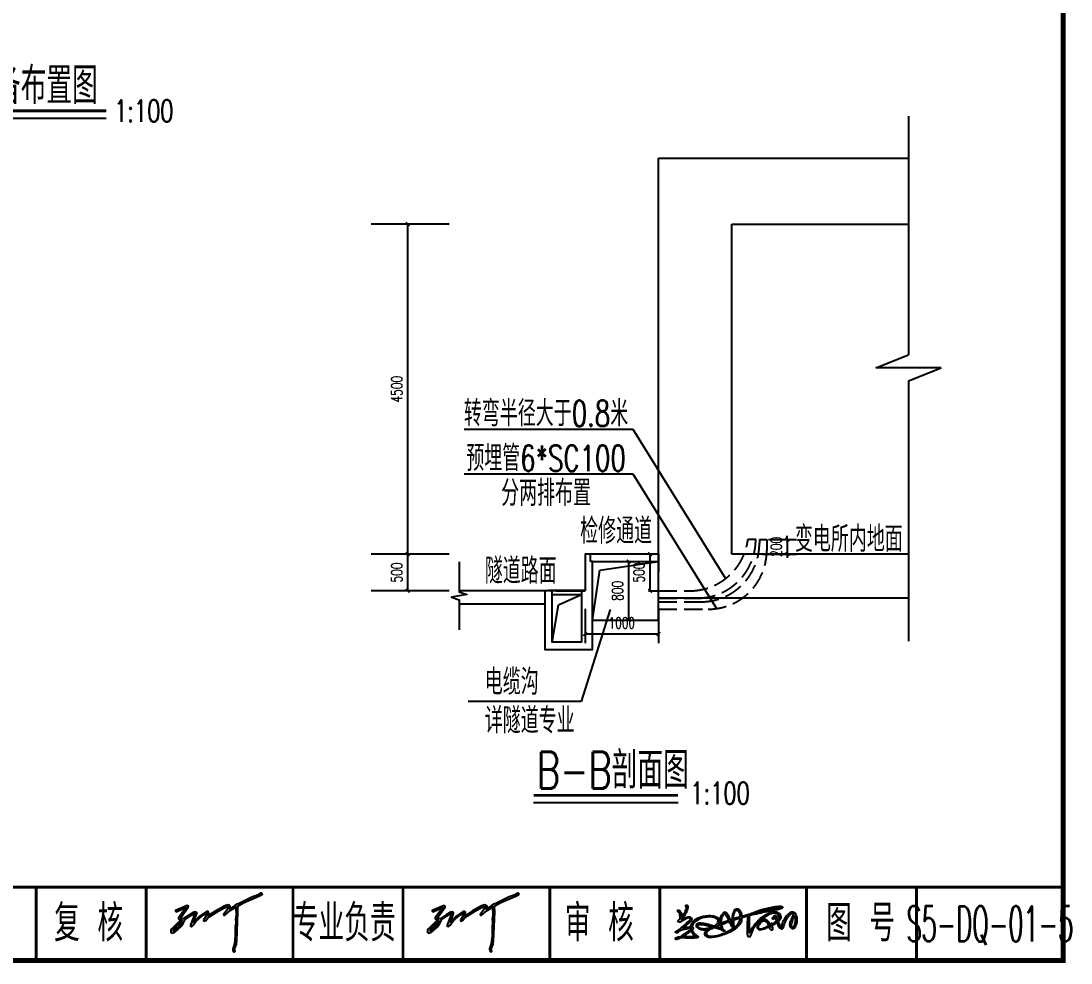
# Model space of a CAD drawing. Header units: millimetres. Extents: x 210068 to 672068, y -299976 to -107099.
# Drawn here: x 362861 to 377174, y -263527 to -250684 of the extents above; entities that cross this region are included whole.
import ezdxf
from ezdxf.enums import TextEntityAlignment as Align

# ---------------------------------------------------------------- set-up
doc = ezdxf.new("R2010")
doc.units = ezdxf.units.MM
doc.header["$LTSCALE"] = 1000
doc.header["$MEASUREMENT"] = 0
doc.linetypes.add('DASH', pattern=[0.35, 0.25, -0.1])
for name, color, linetype in [('1', 1, 'Continuous'), ('AXIS', 6, 'Continuous'), ('DIM_ELEV', 3, 'Continuous'), ('DIM_SYMB', 3, 'Continuous'), ('E-SYST', 7, 'Continuous'), ('E-SYST-DIM', 3, 'Continuous'), ('PUB_DIM', 3, 'Continuous'), ('WALL', 9, 'Continuous'), ('图框', 7, 'Continuous'), ('文字', 7, 'Continuous')]:
    doc.layers.add(name, color=color, linetype=linetype)
doc.styles.add('DIM_FONT', font='SIMPLEX', dxfattribs={"width": 0.7, "bigfont": 'GBCBIG'})
doc.styles.add('IDQSTYLE', font='simplex1.shx', dxfattribs={"width": 0.7, "bigfont": 'hztxt.shx'})
doc.styles.get("Standard").update_dxf_attribs({"font": 'simplex1.shx', "width": 0.7, "bigfont": 'HZTXT.shx'})
doc.styles.add('四航院', font='simplex1.shx', dxfattribs={"width": 0.7, "height": 3.5, "bigfont": 'HZTXT.shx'})
doc.dimstyles.new('DIMN50', dxfattribs={"dimscale": 0.5, "dimtxt": 300, "dimasz": 100, "dimexe": 250, "dimexo": 300, "dimgap": 150, "dimtad": 1, "dimdec": 0, "dimzin": 0, "dimdsep": 46, "dimtxsty": 'DIM_FONT', "dimblk": 'ARCHTICK', "dimcen": 0.09, "dimclrt": 7, "dimazin": 2, "dimtfac": 1, "dimtdec": 0, "dimtix": 1, "dimtmove": 2, "dimatfit": 3, "dimldrblk": 'ARCHTICK', "dimfxl": 0, "dimtolj": 1, "dimtzin": 0, "dimarcsym": 0})

# ---------------------------------------------------------------- blocks, each defined once
blk = doc.blocks.new('series')
at = {"width": 0.75}
for tag, height, p in [('页码', 4, (-35, -19)), ('图名', 5, (-220, -282)), ('图号', 5, (-20, -282))]:
    blk.add_attdef(tag, text='', height=height, dxfattribs=at).set_placement(p, align=Align.MIDDLE_CENTER)
blk = doc.blocks.new('_ArchTick')
at = {"color": 0, "linetype": 'ByBlock', "const_width": 0.4}
blk.add_lwpolyline([(-0.5, -0.5), (0.5, 0.5)], dxfattribs=at)
blk = doc.blocks.new('*D62')
at = {"layer": 'AXIS', "color": 0, "lineweight": -2}
for p, q in [((370550, -258699), (370550, -259166)), ((371550, -258699), (371550, -259166)), ((370550, -259041), (371550, -259041))]:
    blk.add_line(p, q, dxfattribs=at)
at = {"layer": 'Defpoints', "color": 0}
for p in [(370550, -258549), (371550, -258549), (371550, -259041)]:
    blk.add_point(p, dxfattribs=at)
at = {"layer": 'AXIS', "color": 0, "lineweight": -2, "xscale": 50, "yscale": 50, "zscale": 50, "rotation": 180}
blk.add_blockref('_ArchTick', (370550, -259041), dxfattribs=at)
at = {"layer": 'AXIS', "color": 0, "lineweight": -2, "xscale": 50, "yscale": 50, "zscale": 50}
blk.add_blockref('_ArchTick', (371550, -259041), dxfattribs=at)
at = {"layer": 'AXIS', "color": 7, "insert": (371050, -258891), "char_height": 150, "attachment_point": 5, "style": 'DIM_FONT'}
blk.add_mtext('\\A1;1000', dxfattribs=at)
blk = doc.blocks.new('*D63')
at = {"layer": 'Defpoints', "color": 0}
for p in [(368133, -253453), (368847, -253453), (368847, -257953)]:
    blk.add_point(p, dxfattribs=at)
at = {"layer": 'PUB_DIM', "color": 0, "lineweight": -2}
for p, q in [((368697, -253453), (368008, -253453)), ((368133, -257953), (368133, -253453)), ((368697, -257953), (368008, -257953))]:
    blk.add_line(p, q, dxfattribs=at)
at = {"layer": 'PUB_DIM', "color": 0, "lineweight": -2, "xscale": 50, "yscale": 50, "zscale": 50}
for p, rotation in [((368133, -253453), 90), ((368133, -257953), 270)]:
    blk.add_blockref('_ArchTick', p, dxfattribs=dict(at, rotation=rotation))
at = {"layer": 'PUB_DIM', "color": 7, "insert": (367983, -255703), "char_height": 150, "attachment_point": 5, "rotation": 90, "style": 'DIM_FONT'}
blk.add_mtext('\\A1;4500', dxfattribs=at)
blk = doc.blocks.new('*D64')
at = {"layer": 'Defpoints', "color": 0}
for p in [(368133, -257953), (368847, -257953), (368847, -258453)]:
    blk.add_point(p, dxfattribs=at)
at = {"layer": 'PUB_DIM', "color": 0, "lineweight": -2}
for p, q in [((368697, -257953), (368008, -257953)), ((368133, -258453), (368133, -257953)), ((368697, -258453), (368008, -258453))]:
    blk.add_line(p, q, dxfattribs=at)
at = {"layer": 'PUB_DIM', "color": 0, "lineweight": -2, "xscale": 50, "yscale": 50, "zscale": 50}
for p, rotation in [((368133, -257953), 90), ((368133, -258453), 270)]:
    blk.add_blockref('_ArchTick', p, dxfattribs=dict(at, rotation=rotation))
at = {"layer": 'PUB_DIM', "color": 7, "insert": (367983, -258203), "char_height": 150, "attachment_point": 5, "rotation": 90, "style": 'DIM_FONT'}
blk.add_mtext('\\A1;500', dxfattribs=at)
blk = doc.blocks.new('*D173')
at = {"layer": 'AXIS', "color": 0, "lineweight": -2}
for p, q in [((371143, -258053), (371143, -258853)), ((371250, -258053), (371268, -258053)), ((371250, -258853), (371268, -258853))]:
    blk.add_line(p, q, dxfattribs=at)
at = {"layer": 'Defpoints', "color": 0}
for p in [(371100, -258053), (371100, -258853), (371143, -258853)]:
    blk.add_point(p, dxfattribs=at)
at = {"layer": 'AXIS', "color": 0, "lineweight": -2, "xscale": 50, "yscale": 50, "zscale": 50}
for p, rotation in [((371143, -258053), 90), ((371143, -258853), 270)]:
    blk.add_blockref('_ArchTick', p, dxfattribs=dict(at, rotation=rotation))
at = {"layer": 'AXIS', "color": 7, "insert": (370993, -258453), "char_height": 150, "attachment_point": 5, "rotation": 90, "style": 'DIM_FONT'}
blk.add_mtext('\\A1;800', dxfattribs=at)
blk = doc.blocks.new('*D65')
at = {"layer": 'AXIS', "color": 0, "lineweight": -2}
for p, q in [((371435, -257953), (371435, -258453)), ((371542, -257953), (371560, -257953)), ((371413, -258453), (371560, -258453))]:
    blk.add_line(p, q, dxfattribs=at)
at = {"layer": 'Defpoints', "color": 0}
for p in [(371392, -257953), (371263, -258453), (371435, -258453)]:
    blk.add_point(p, dxfattribs=at)
at = {"layer": 'AXIS', "color": 0, "lineweight": -2, "xscale": 50, "yscale": 50, "zscale": 50}
for p, rotation in [((371435, -257953), 90), ((371435, -258453), 270)]:
    blk.add_blockref('_ArchTick', p, dxfattribs=dict(at, rotation=rotation))
at = {"layer": 'AXIS', "color": 7, "insert": (371285, -258203), "char_height": 150, "attachment_point": 5, "rotation": 90, "style": 'DIM_FONT'}
blk.add_mtext('\\A1;500', dxfattribs=at)
blk = doc.blocks.new('*D61')
at = {"layer": 'AXIS', "color": 0, "lineweight": -2}
for p, q in [((373049, -257753), (373432, -257753)), ((373307, -257753), (373307, -257703)), ((373307, -257753), (373307, -257953)), ((372968, -257953), (373432, -257953)), ((373307, -257953), (373307, -258003))]:
    blk.add_line(p, q, dxfattribs=at)
at = {"layer": 'Defpoints', "color": 0}
for p in [(372899, -257753), (372818, -257953), (373307, -257953)]:
    blk.add_point(p, dxfattribs=at)
at = {"layer": 'AXIS', "color": 0, "lineweight": -2, "xscale": 50, "yscale": 50, "zscale": 50}
for p, rotation in [((373307, -257753), 270), ((373307, -257953), 90)]:
    blk.add_blockref('_ArchTick', p, dxfattribs=dict(at, rotation=rotation))
at = {"layer": 'AXIS', "color": 7, "insert": (373157, -257853), "char_height": 150, "attachment_point": 5, "rotation": 90, "style": 'DIM_FONT'}
blk.add_mtext('\\A1;200', dxfattribs=at)

msp = doc.modelspace()

# ---------------------------------------------------------------- hatches: boundary and pattern name
at = {"linetype": 'Continuous'}
h = msp.add_hatch(color=256, dxfattribs=at)
h.paths.add_polyline_path([(365055, -262958.5), (365062.2, -262954.9), (365055, -262976.5), (365015.4, -263026.9), (364972.2, -263066.5), (364936.2, -263088.1), (364957.8, -263048.5)], flags=17)
h.paths.add_polyline_path([(366145.8, -262580.5), (366142.2, -262576.9), (366131.4, -262576.9), (366091.8, -262598.5), (366005.4, -262630.9), (365832.6, -262717.3), (365796.6, -262724.5), (365785.8, -262735.3), (365785.8, -262742.5), (365706.6, -262792.9), (365713.8, -262753.3), (365699.4, -262738.9), (365685, -262735.3), (365638.2, -262749.7), (365515.8, -262814.5), (365418.6, -262879.3), (365411.4, -262879.3), (365422.2, -262850.5), (365418.6, -262832.5), (365411.4, -262825.3), (365389.8, -262825.3), (365289, -262893.7), (365213.4, -262969.3), (365256.6, -262850.5), (365256.6, -262839.7), (365245.8, -262828.9), (365217, -262836.1), (365155.8, -262868.5), (365073, -262922.5), (365033.4, -262915.3), (365141.4, -262767.7), (365145, -262753.3), (365127, -262742.5), (364965, -262810.9), (364965, -262821.7), (364975.8, -262828.9), (365112.6, -262771.3), (365008.2, -262911.7), (365008.2, -262926.1), (365015.4, -262933.3), (365047.8, -262940.5), (365001, -262976.5), (364911, -263066.5), (364903.8, -263080.9), (364903.8, -263109.7), (364914.6, -263120.5), (364947, -263109.7), (364983, -263084.5), (365037, -263034.1), (365065.8, -262998.1), (365101.8, -262926.1), (365188.2, -262872.1), (365231.4, -262854.1), (365170.2, -263008.9), (365170.2, -263023.3), (365184.6, -263034.1), (365209.8, -263012.5), (365245.8, -262962.1), (365289, -262918.9), (365350.2, -262872.1), (365397, -262846.9), (365386.2, -262882.9), (365350.2, -262944.1), (365357.4, -262958.5), (365379, -262947.7), (365411.4, -262908.1), (365555.4, -262814.5), (365634.6, -262774.9), (365670.6, -262760.5), (365688.6, -262760.5), (365688.6, -262774.9), (365620.2, -262864.9), (365623.8, -262875.7), (365638.2, -262875.7), (365713.8, -262810.9), (365789.4, -262767.7), (365793, -262875.7), (365785.8, -262929.7), (365789.4, -262972.9), (365782.2, -263034.1), (365782.2, -263156.5), (365771.4, -263260.9), (365746.2, -263332.9), (365749.8, -263358.1), (365764.2, -263376.1), (365771.4, -263376.1), (365778.6, -263365.3), (365771.4, -263336.5), (365796.6, -263271.7), (365803.8, -263224.9), (365818.2, -262836.1), (365814.6, -262753.3), (365893.8, -262706.5), (366113.4, -262612.9), (366153, -262587.7)])
h = msp.add_hatch(color=256, dxfattribs=at)
h.paths.add_polyline_path([(368555, -262958.5), (368562.2, -262954.9), (368555, -262976.5), (368515.4, -263026.9), (368472.2, -263066.5), (368436.2, -263088.1), (368457.8, -263048.5)], flags=17)
h.paths.add_polyline_path([(369645.8, -262580.5), (369642.2, -262576.9), (369631.4, -262576.9), (369591.8, -262598.5), (369505.4, -262630.9), (369332.6, -262717.3), (369296.6, -262724.5), (369285.8, -262735.3), (369285.8, -262742.5), (369206.6, -262792.9), (369213.8, -262753.3), (369199.4, -262738.9), (369185, -262735.3), (369138.2, -262749.7), (369015.8, -262814.5), (368918.6, -262879.3), (368911.4, -262879.3), (368922.2, -262850.5), (368918.6, -262832.5), (368911.4, -262825.3), (368889.8, -262825.3), (368789, -262893.7), (368713.4, -262969.3), (368756.6, -262850.5), (368756.6, -262839.7), (368745.8, -262828.9), (368717, -262836.1), (368655.8, -262868.5), (368573, -262922.5), (368533.4, -262915.3), (368641.4, -262767.7), (368645, -262753.3), (368627, -262742.5), (368465, -262810.9), (368465, -262821.7), (368475.8, -262828.9), (368612.6, -262771.3), (368508.2, -262911.7), (368508.2, -262926.1), (368515.4, -262933.3), (368547.8, -262940.5), (368501, -262976.5), (368411, -263066.5), (368403.8, -263080.9), (368403.8, -263109.7), (368414.6, -263120.5), (368447, -263109.7), (368483, -263084.5), (368537, -263034.1), (368565.8, -262998.1), (368601.8, -262926.1), (368688.2, -262872.1), (368731.4, -262854.1), (368670.2, -263008.9), (368670.2, -263023.3), (368684.6, -263034.1), (368709.8, -263012.5), (368745.8, -262962.1), (368789, -262918.9), (368850.2, -262872.1), (368897, -262846.9), (368886.2, -262882.9), (368850.2, -262944.1), (368857.4, -262958.5), (368879, -262947.7), (368911.4, -262908.1), (369055.4, -262814.5), (369134.6, -262774.9), (369170.6, -262760.5), (369188.6, -262760.5), (369188.6, -262774.9), (369120.2, -262864.9), (369123.8, -262875.7), (369138.2, -262875.7), (369213.8, -262810.9), (369289.4, -262767.7), (369293, -262875.7), (369285.8, -262929.7), (369289.4, -262972.9), (369282.2, -263034.1), (369282.2, -263156.5), (369271.4, -263260.9), (369246.2, -263332.9), (369249.8, -263358.1), (369264.2, -263376.1), (369271.4, -263376.1), (369278.6, -263365.3), (369271.4, -263336.5), (369296.6, -263271.7), (369303.8, -263224.9), (369318.2, -262836.1), (369314.6, -262753.3), (369393.8, -262706.5), (369613.4, -262612.9), (369653, -262587.7)])
h = msp.add_hatch(color=256)
h.paths.add_polyline_path([(371931.4, -262757.8, 0.4327362), (371923.3, -262751, -0.414825), (371917.2, -262746.2, -0.2174435), (371939.8, -262739.1, -0.3028238), (371952.6, -262758.1, -0.0646195), (371938.8, -262824.4, 0.0020696), (371892.8, -262901.3, -0.0118612), (371863.8, -262927.4, 0.7994399), (371876.4, -262930.3, -0.0277972), (371939.3, -262900.3, -0.1025058), (371987.2, -262901.1, -0.2791053), (371997.7, -262911.2, -0.3766822), (371994.9, -262952.2, -0.0137946), (371903.5, -263034.3, 0.0411371), (371884.8, -263049.4, 0.3266972), (371899.9, -263050.9, -0.0497927), (371968.5, -263037.2, 0.1381295), (371991.1, -263030, 0.0043732), (371996.8, -262998.1, -0.0037903), (372028, -262954.7, -0.0731098), (372091.9, -262912.5, -0.0392957), (372163.9, -262888.1, -0.0576859), (372298.5, -262881.6, -0.0451618), (372362.2, -262913.1, -0.096541), (372385.9, -262954.3, -0.063701), (372373.9, -262990.6, 0.7152111), (372379.2, -262993.8, 0.0348217), (372393.7, -262986, -0.0050491), (372393.3, -262945.9, -0.0699507), (372406, -262887.4, -0.0946028), (372451.8, -262833, -0.4266704), (372466, -262834.8, -0.1664051), (372490.4, -262862.8, -0.0455592), (372518.9, -262919.7, 0.3457404), (372534.6, -262937.1, 0.3271849), (372558.7, -262926.4, -0.006336), (372564.2, -262859.7, -0.0704587), (372593.8, -262798.8, -0.2771538), (372634.7, -262787.8, -0.2582571), (372659.4, -262811.6, -0.0598532), (372680.3, -262859.4, 0.0331616), (372683.2, -262888.3), (372723, -262878.4, 0.0061849), (372781.2, -262863.1, -0.0154702), (372928.5, -262808.3, -0.0237323), (373052.8, -262774.5, -0.0275198), (373179.7, -262755.1, -0.0939047), (373233.7, -262755.7, -0.6394761), (373234.5, -262779.2, -0.0844158), (373170.3, -262799.9, -0.0132345), (373031.7, -262827.4, 0.00764), (372800.5, -262879.1, 0.4170973), (372787.5, -262896.9, -0.0068591), (372784.8, -263060.8, 0.052186), (372786.3, -263105.7, 0.9171388), (372798.3, -263107.1, -0.0654685), (372854.8, -263016.8, -0.040623), (372923, -262933, -0.0295505), (373006.8, -262873.5, -0.0510813), (373097.4, -262831.9, -0.0592818), (373159.4, -262830.6, -0.0981614), (373205.2, -262857.1, -0.1186853), (373217.9, -262908.9, -0.1726922), (373198, -262949.3, 0.0946632), (373182.9, -262958.9, 0.0521788), (373212.9, -263028.2, 0.3405225), (373226.7, -263038, 0.25885), (373235.6, -263023.5, -0.0721136), (373254.2, -262949, -0.0415148), (373313.7, -262864.7, -0.0470668), (373350.5, -262837.2, -0.1827595), (373383.1, -262830.6, -0.2343197), (373420, -262859.1, -0.0735697), (373433.5, -262892, -0.0388471), (373436.8, -262917.1, -0.074643), (373426.2, -263010.6, -0.0217995), (373413.7, -263041.5, -0.1539104), (373388.4, -263061.2, -0.223788), (373370, -263058.2, -0.1622081), (373346, -263026.9, -0.1397454), (373348, -262973.4, -0.0385409), (373379.4, -262893, 0.0143412), (373391.9, -262869.1, 0.309375), (373388.1, -262856.4, 0.2722505), (373371.7, -262851.2, 0.128075), (373345.2, -262868.2, 0.0555112), (373309.1, -262908.8, 0.0577165), (373275.9, -262967, 0.0259253), (373254.8, -263034.6, -0.168675), (373233.3, -263064.8, -0.1362568), (373210.1, -263058.4, -0.1167027), (373180.9, -263008.3, -0.032028), (373171.6, -262981.3, 0.5041088), (373163.2, -262980.4, -0.0231096), (373131.8, -262998.9, -0.0152378), (373105.7, -263013.2, 0.3334555), (373101.3, -263026.4, 0.044295), (373106.7, -263064.8, -0.2384524), (373102.4, -263079.3, -0.2012734), (373089.6, -263078.5, -0.0718023), (373077.2, -263067.4, -0.1000271), (373065.3, -263042.2, 0.2425395), (373060.1, -263034.9, 0.2253254), (373048.4, -263038.3, -0.0305318), (372970.2, -263072.2, -0.0623434), (372931.6, -263078.2, -0.0254803), (372916, -263070.3, -0.1584213), (372900.9, -263042.2, -0.0347172), (372900.3, -263035.2, -0.0931023), (372912, -262998.9, -0.0511314), (372946.2, -262952.1, -0.0518468), (372978.2, -262930, -0.0699281), (373005.5, -262929.7, -0.0862153), (373032.2, -262947, 0.0042666), (373050, -262967.7, -0.0082458), (373072.9, -263007.1, 0.4672977), (373085.5, -263006.7, 0.2152786), (373089, -262988.9, -0.1146676), (373091.9, -262982.5, -0.2545008), (373097.8, -262988.2, 0.157949), (373102.8, -262995.2, 0.0496999), (373132.9, -262976.5, 0.0431146), (373161.5, -262955.9, 0.1935942), (373153.7, -262941.3, -0.0042784), (373140, -262907.1, 0.3613943), (373129.5, -262909.2, 0.0482181), (373114.6, -262928.1, -0.1901289), (373105.6, -262926, -0.2330104), (373108.1, -262911.7, -0.1097301), (373128, -262884.1, -0.4251917), (373152.1, -262884, -0.0321403), (373165.6, -262916.4, 0.0623462), (373176.2, -262938.1, 0.1551652), (373187.1, -262933.2, 0.1479596), (373194.6, -262901, 0.1345155), (373177.9, -262863.1, 0.1393905), (373122.6, -262846.3, 0.0360024), (373040.6, -262873.9, 0.0208982), (372954.5, -262930.7, 0.0282837), (372870.6, -263024.2), (372839, -263070.5), (372810.5, -263141.6), (372794.1, -263171.1), (372778.9, -263171.1), (372769.7, -263159.6), (372765.8, -263129.7, -0.0460679), (372764.8, -262994.1, -0.0082422), (372767.5, -262927.4, 0.0338811), (372768, -262897.7, 0.5113301), (372756.3, -262887.2, -0.0582598), (372703.8, -262902.4, 0.1369115), (372687.5, -262911.3, 0.1861389), (372682.5, -262940.9, -0.2193356), (372658.3, -263001.5, -0.0562723), (372574.2, -263080.5, -0.0279825), (372409, -263152.7, -0.0286218), (372285.9, -263180.7, -0.0620296), (372231.2, -263177.7, -0.1104476), (372190.2, -263155.8, -0.1967704), (372182.3, -263118.8, -0.1131678), (372200.7, -263084.9, -0.0371835), (372218.7, -263073.2, 0.6466787), (372214.9, -263070.7, -0.1576124), (372187.9, -263078.2, -0.0170253), (372133.2, -263075.5, -0.1193186), (372089.8, -263053.6, -0.1690436), (372067.5, -263020.3, -0.2332322), (372074.7, -262995.2, -0.1410183), (372107.2, -262979.7, -0.0508835), (372148.4, -262981.8, -0.0195394), (372209, -262993.7, -0.0304809), (372299, -263019.2, 0.1215215), (372315.8, -263019, 0.0485331), (372345.8, -262998.4, 0.147562), (372361.2, -262971.6, 0.1370582), (372358.9, -262939.5, 0.0665455), (372332.6, -262915.7, 0.0377993), (372284.9, -262899.9, 0.0299176), (372214, -262900, 0.0427972), (372133.1, -262915.4, 0.0420571), (372057.7, -262958.3, 0.0981624), (372018.3, -263002.5, 0.0841314), (372009, -263033.8, -0.1519375), (372024.3, -263057.6, -0.3106588), (372014, -263067.9, 0.3875144), (372011.5, -263084.3, 0.0608374), (372042.1, -263124.8, -0.0011282), (372058.2, -263140.2, 0.0072521), (372086.9, -263162.6, -0.3491084), (372090.2, -263175.6, 1.2567844), (372087.3, -263178.6, -0.2568734), (372070.7, -263183.6, -0.0124278), (371999.7, -263189, -0.0245348), (371891.4, -263185.3, 0.0325614), (371850.9, -263185.9, -0.0617886), (371801.8, -263208.4, -0.5628851), (371784.1, -263192.9, -0.2086462), (371797.7, -263178.2, -0.1119134), (371851.5, -263167.9, 0.0189876), (371870.2, -263156.2, -0.0015636), (371965.4, -263088.4, 0.0431656), (371997.3, -263064.9, 0.2774168), (371987.7, -263052.2, 0.0215885), (371911.9, -263068, 0.0625001), (371853, -263084.8, 0.0430708), (371806.1, -263115, -0.1160671), (371783.6, -263110.2, -0.4490408), (371788.4, -263096.8, -0.0009373), (371818.6, -263079.1, 0.0358329), (371899.3, -263015.4, 0.0144033), (371977.1, -262944.3, -0.0026158), (371988.9, -262928.2, 0.2401308), (371982.9, -262913.2, 0.1301719), (371938.3, -262917.7, 0.0410354), (371883.1, -262948.8, 0.0090065), (371848.7, -262969.5, -0.1516466), (371820.8, -262966.8, -0.1315232), (371813.9, -262955.4, -0.1772201), (371833.1, -262934.8, -0.0119865), (371846, -262920.7, 0.1895782), (371845.1, -262895.2, 0.0195597), (371841.8, -262857.4, 0.0812343), (371822.2, -262834, -0.0497585), (371812.9, -262820.6, -0.2540424), (371814.6, -262808.2, -0.30104), (371830.3, -262806, -0.2307617), (371832.5, -262808.3, -0.0165178), (371847.1, -262827.2, -0.0043282), (371863.2, -262849.6, -0.0040155), (371866.7, -262894.1, 0.3889693), (371879, -262888.7, -0.0727992), (371901.5, -262853.3, -0.0107612), (371915.6, -262821.5, 0.0023371), (371929.1, -262784.8, 0.0646151)])
h.paths.add_polyline_path([(372486.7, -262900.2, 0.0065219), (372505.4, -262931.7, -0.2716971), (372508, -262944.4, -0.240232), (372498.3, -262950.5, 0.046381), (372472.1, -262957.1, 0.0200979), (372417.9, -262979.5, -0.4281212), (372407.5, -262978.2, -0.2210185), (372404.5, -262967.3, -0.046018), (372412, -262912.4, 0.0496636), (372423.5, -262884, -0.130486), (372447.2, -262856.9), (372454, -262854.5, -0.3156224), (372464.4, -262863.8, -0.0200788)], flags=16)
h.paths.add_polyline_path([(372518, -262963.9, 0.0405167), (372520.4, -262976, -0.0162823), (372540.6, -263012.7, 0.0839158), (372563.5, -263040.9, 0.4083665), (372576.3, -263039.6, 0.0091667), (372575.6, -263009.7, 0.0198115), (372571.4, -262954.9, -0.183743), (372577.6, -262942.5, -0.0325545), (372595.7, -262938.2, 0.0125035), (372652.1, -262920.7, -0.1784633), (372662.3, -262918.1, -0.0798844), (372663.5, -262940.1, -0.0426192), (372640.3, -262985, -0.0147428), (372585.3, -263048.4, 0.0005419), (372486.3, -263101.3, -0.01808), (372370.6, -263147.5, -0.0364788), (372303.2, -263160.8, -0.056104), (372243.7, -263160, -0.1075588), (372214.2, -263145.6, -0.1739776), (372203.8, -263122.4, -0.2239365), (372214.2, -263099.1, -0.0605148), (372252.1, -263072.1, -0.0176263), (372304, -263046.9, -0.1133686), (372314.3, -263046.9, 0.0030335), (372351, -263057.3, -0.0104927), (372397.4, -263071.4, -0.0302672), (372415.1, -263078.9, -0.0453155), (372425.9, -263084.9, -0.1046585), (372429, -263086.7, 0.1444517), (372444, -263093.3, 0.4530348), (372455.2, -263089.6, 0.3138115), (372456.2, -263083.2, 0.0522387), (372439.3, -263071.8, 0.0569054), (372421.8, -263061.9, -0.2850284), (372418.2, -263054.6, 0.0893207), (372413.7, -263029.1, -0.1474286), (372409.6, -263008.8, -0.2223063), (372421.9, -262999.9, 0.0107226), (372469.8, -262981, 0.0287759), (372509.3, -262962.9, -0.4496064)], flags=16)
h.paths.add_polyline_path([(372579.8, -262862.5, -0.0474508), (372595.6, -262821.2, -0.3272478), (372619.2, -262807.7, -0.2577654), (372644.6, -262830.6, 0.0319868), (372653.7, -262851.8, -0.0621655), (372659.7, -262892.4, -0.4762855), (372652.7, -262900.5, -0.021082), (372601.1, -262916.8, -0.0341056), (372579.4, -262922, -0.2405952), (372575.1, -262916.6, -0.0718276)], flags=16)
h.paths.add_polyline_path([(372536.7, -262952.6, -0.3115096), (372538.7, -262952.1, 0.0911218), (372547, -262952.2, -0.0446169), (372559, -262950.6, -0.2547374), (372561.5, -262956.6, 0.043825), (372561.7, -262980.1, 0.0541408), (372565.8, -263003.5, -0.5119127), (372564.1, -263007.3, -0.250815), (372557.4, -263003.5, -0.0680889), (372554.3, -262997.3, 0.0275946), (372545.7, -262971.4), (372536.5, -262955.2, -0.4388178)], flags=16)
h.paths.add_polyline_path([(372394.3, -263008.9, -0.0707934), (372400.2, -263025.9, -0.03684), (372403.1, -263050, -0.5117016), (372398.3, -263051.7, 0.0080913), (372375, -263043.5, -0.0360686), (372354.4, -263035.1, 0.0687236), (372337.8, -263032.8, -1.0248645), (372337.9, -263029.4, 0.0863238), (372346.7, -263027.5, 0.0287724), (372378.4, -263010.1, -0.2793862)], flags=16)
h.paths.add_polyline_path([(372280.9, -263038.4, 0.1271146), (372273.7, -263041.3, -0.0846139), (372251.5, -263050.9, -0.0075428), (372208, -263059.8, -0.0803604), (372150.1, -263062.5, -0.1455319), (372109.7, -263050.3, -0.072881), (372089.7, -263031, -0.3566055), (372089.8, -263009.7, -0.2035049), (372106.8, -263002, -0.0855498), (372129.3, -263000.9, -0.0046076), (372173.1, -263007.5, 0.0120104), (372248.9, -263025.6, 0.0170637), (372278.8, -263032.4, -0.6496536)], flags=16)
h.paths.add_polyline_path([(372869.9, -262837.5, -0.0443046), (372883.1, -262831.8, -0.0042637), (373049.6, -262785.2, -0.0083353), (373146.7, -262769.6, 0.0005722), (373205.2, -262764.1, -0.0615942), (373215.8, -262768, -0.6713136), (373213.5, -262771.2, -0.0126638), (373151.6, -262785.2, -0.0183642), (373087.5, -262797.9, -0.0134821), (372975.5, -262820.5, 0.015232), (372904.2, -262835, 0.079126), (372876.8, -262840.7, -0.0900793), (372872.3, -262842.8, -1.1085934)], flags=16)
h.paths.add_polyline_path([(372920.8, -263012.1, -0.0724163), (372936.4, -262990.3, -0.0758288), (372963.6, -262959.8, -0.1260936), (372989.5, -262950.2, -0.1837588), (373020.2, -262963.7, -0.0604555), (373041.7, -262995.2, -0.0556187), (373052.1, -263020.5), (373014.7, -263040.9), (372953, -263064.1, -0.0936187), (372939.1, -263066.5, -0.1037716), (372920.1, -263059.6, -0.1768534), (372912.8, -263043.7, -0.2049788)], flags=16)
h.paths.add_polyline_path([(372070.2, -263162.9, -0.5717642), (372067.7, -263166.5, 0.0055015), (372029.6, -263167, 0.0030436), (371970.4, -263169.3, -0.0058344), (371915, -263169.1, -0.0217204), (371890.4, -263168, -0.0474839), (371878.9, -263167.4, -0.9236702), (371877.7, -263163.6, 0.1291052), (371885, -263162.1, 0.0216292), (371891.5, -263158.4, 0.0282954), (371897.2, -263155.2, -0.0034908), (371963.9, -263111.2, -0.1003003), (371990, -263092.8, -0.1688866), (371999, -263092.8, -0.0769142), (372003.1, -263104.3, 0.0384114), (372015.7, -263122.9, -0.0277339), (372034.5, -263142.2, 0.0181475), (372057.6, -263157.8, 0.0503106)], flags=16)
h.paths.add_polyline_path([(373079.2, -263022.2, -0.3394371), (373085.1, -263017.8), (373086.4, -263017.8, -0.0911281), (373090.7, -263018.3, -0.1197509), (373091.5, -263019.3, -0.2175607), (373092.5, -263023.1, -0.1720675), (373090.2, -263028.1, -0.3453662), (373086.1, -263029.5, -0.180886), (373081, -263026.4, -0.2867065)], flags=16)
h.paths.add_polyline_path([(373372.9, -262972, 0.0269927), (373378.1, -262949.8, -0.0167424), (373388.1, -262920.8, 0.0736244), (373394.2, -262901.3, -0.1008778), (373398.2, -262888.7, -0.5931232), (373404.5, -262888.8, -0.1527362), (373415.9, -262929.7, -0.0390382), (373407, -262995.6, -0.0762334), (373389.6, -263037.1, -0.5122047), (373371.1, -263037.4, -0.0923839), (373364.8, -263020, -0.0797837), (373364.7, -263003.5, -0.0636056)], flags=16)

# ---------------------------------------------------------------- linework, layer by layer
for p, q in [((359311.4, -252008.7), (364021.9, -252008.7)), ((370625.7, -258053), (370625.7, -257953)), ((370649.8, -258053), (370625.7, -258053)), ((370752.7, -258170.1), (371549.8, -258053)), ((370649.8, -258853), (370752.7, -258170.1)), ((370149.8, -258453), (369999.8, -258453)), ((370049.8, -258443), (370549.8, -258443)), ((370049.8, -258453), (370049.8, -258443)), ((370149.8, -258453), (370549.8, -258453)), ((370549.8, -258453), (370549.8, -258443)), ((370099.8, -258503), (370499.8, -258503)), ((370099.8, -259153), (370188.4, -258643.4)), ((370188.4, -258643.4), (370499.8, -258503)), ((369848, -261340.9), (371818.9, -261340.9))]:
    msp.add_line(p, q)
for points, const_width in [([(377068.5, -235791.9), (339068.5, -235791.9), (339068.5, -263491.9), (377068.5, -263491.9), (377068.5, -235791.9)], 70), ([(359311.4, -251908.7), (364021.9, -251908.7)], 40), ([(369848, -261240.9), (371818.9, -261240.9)], 40), ([(339068.5, -262491.9), (377068.5, -262491.9)], 40), ([(366568.5, -263491.9), (366568.5, -262491.9)], 40), ([(368068.5, -263491.9), (368068.5, -262491.9)], 40), ([(370068.5, -263491.9), (370068.5, -262491.9)], 40), ([(371568.5, -263491.9), (371568.5, -262491.9)], 40), ([(373568.5, -263491.9), (373568.5, -262491.9)], 40), ([(375068.5, -263491.9), (375068.5, -262491.9)], 40)]:
    msp.add_lwpolyline(points, dxfattribs=dict(const_width=const_width))
for points in [[(370649.8, -258853), (371549.8, -258853), (371549.8, -252553)], [(371549.8, -257953), (370549.8, -257953), (370549.8, -258053)], [(370549.8, -257953), (370549.8, -258453)], [(370649.8, -258053), (371549.8, -258053)], [(370649.8, -258453), (370649.8, -258053)], [(369999.8, -258453), (368835.4, -258453)], [(369999.8, -258453), (369999.8, -259253), (370649.8, -259253), (370649.8, -258453)], [(370499.8, -258453), (370499.8, -259153), (370099.8, -259153), (370099.8, -258453)], [(369999.8, -258634.7), (368835.4, -258634.7)], [(370649.8, -258853), (371549.8, -258853)]]:
    msp.add_lwpolyline(points)
for points in [[(366145.8, -262580.5), (366142.2, -262576.9), (366131.4, -262576.9), (366091.8, -262598.5), (366005.4, -262630.9), (365832.6, -262717.3), (365796.6, -262724.5), (365785.8, -262735.3), (365785.8, -262742.5), (365706.6, -262792.9), (365713.8, -262753.3), (365699.4, -262738.9), (365685, -262735.3), (365638.2, -262749.7), (365515.8, -262814.5), (365418.6, -262879.3), (365411.4, -262879.3), (365422.2, -262850.5), (365418.6, -262832.5), (365411.4, -262825.3), (365389.8, -262825.3), (365289, -262893.7), (365213.4, -262969.3), (365256.6, -262850.5), (365256.6, -262839.7), (365245.8, -262828.9), (365217, -262836.1), (365155.8, -262868.5), (365073, -262922.5), (365033.4, -262915.3), (365141.4, -262767.7), (365145, -262753.3), (365127, -262742.5), (364965, -262810.9), (364965, -262821.7), (364975.8, -262828.9), (365112.6, -262771.3), (365008.2, -262911.7), (365008.2, -262926.1), (365015.4, -262933.3), (365047.8, -262940.5), (365001, -262976.5), (364911, -263066.5), (364903.8, -263080.9), (364903.8, -263109.7), (364914.6, -263120.5), (364947, -263109.7), (364983, -263084.5), (365037, -263034.1), (365065.8, -262998.1), (365101.8, -262926.1), (365188.2, -262872.1), (365231.4, -262854.1), (365170.2, -263008.9), (365170.2, -263023.3), (365184.6, -263034.1), (365209.8, -263012.5), (365245.8, -262962.1), (365289, -262918.9), (365350.2, -262872.1), (365397, -262846.9), (365386.2, -262882.9), (365350.2, -262944.1), (365357.4, -262958.5), (365379, -262947.7), (365411.4, -262908.1), (365555.4, -262814.5), (365634.6, -262774.9), (365670.6, -262760.5), (365688.6, -262760.5), (365688.6, -262774.9), (365620.2, -262864.9), (365623.8, -262875.7), (365638.2, -262875.7), (365713.8, -262810.9), (365789.4, -262767.7), (365793, -262875.7), (365785.8, -262929.7), (365789.4, -262972.9), (365782.2, -263034.1), (365782.2, -263156.5), (365771.4, -263260.9), (365746.2, -263332.9), (365749.8, -263358.1), (365764.2, -263376.1), (365771.4, -263376.1), (365778.6, -263365.3), (365771.4, -263336.5), (365796.6, -263271.7), (365803.8, -263224.9), (365818.2, -262836.1), (365814.6, -262753.3), (365893.8, -262706.5), (366113.4, -262612.9), (366153, -262587.7), (366145.8, -262580.5)], [(369645.8, -262580.5), (369642.2, -262576.9), (369631.4, -262576.9), (369591.8, -262598.5), (369505.4, -262630.9), (369332.6, -262717.3), (369296.6, -262724.5), (369285.8, -262735.3), (369285.8, -262742.5), (369206.6, -262792.9), (369213.8, -262753.3), (369199.4, -262738.9), (369185, -262735.3), (369138.2, -262749.7), (369015.8, -262814.5), (368918.6, -262879.3), (368911.4, -262879.3), (368922.2, -262850.5), (368918.6, -262832.5), (368911.4, -262825.3), (368889.8, -262825.3), (368789, -262893.7), (368713.4, -262969.3), (368756.6, -262850.5), (368756.6, -262839.7), (368745.8, -262828.9), (368717, -262836.1), (368655.8, -262868.5), (368573, -262922.5), (368533.4, -262915.3), (368641.4, -262767.7), (368645, -262753.3), (368627, -262742.5), (368465, -262810.9), (368465, -262821.7), (368475.8, -262828.9), (368612.6, -262771.3), (368508.2, -262911.7), (368508.2, -262926.1), (368515.4, -262933.3), (368547.8, -262940.5), (368501, -262976.5), (368411, -263066.5), (368403.8, -263080.9), (368403.8, -263109.7), (368414.6, -263120.5), (368447, -263109.7), (368483, -263084.5), (368537, -263034.1), (368565.8, -262998.1), (368601.8, -262926.1), (368688.2, -262872.1), (368731.4, -262854.1), (368670.2, -263008.9), (368670.2, -263023.3), (368684.6, -263034.1), (368709.8, -263012.5), (368745.8, -262962.1), (368789, -262918.9), (368850.2, -262872.1), (368897, -262846.9), (368886.2, -262882.9), (368850.2, -262944.1), (368857.4, -262958.5), (368879, -262947.7), (368911.4, -262908.1), (369055.4, -262814.5), (369134.6, -262774.9), (369170.6, -262760.5), (369188.6, -262760.5), (369188.6, -262774.9), (369120.2, -262864.9), (369123.8, -262875.7), (369138.2, -262875.7), (369213.8, -262810.9), (369289.4, -262767.7), (369293, -262875.7), (369285.8, -262929.7), (369289.4, -262972.9), (369282.2, -263034.1), (369282.2, -263156.5), (369271.4, -263260.9), (369246.2, -263332.9), (369249.8, -263358.1), (369264.2, -263376.1), (369271.4, -263376.1), (369278.6, -263365.3), (369271.4, -263336.5), (369296.6, -263271.7), (369303.8, -263224.9), (369318.2, -262836.1), (369314.6, -262753.3), (369393.8, -262706.5), (369613.4, -262612.9), (369653, -262587.7), (369645.8, -262580.5)], [(365055, -262958.5), (365062.2, -262954.9), (365055, -262976.5), (365015.4, -263026.9), (364972.2, -263066.5), (364936.2, -263088.1), (364957.8, -263048.5), (365055, -262958.5)], [(368555, -262958.5), (368562.2, -262954.9), (368555, -262976.5), (368515.4, -263026.9), (368472.2, -263066.5), (368436.2, -263088.1), (368457.8, -263048.5), (368555, -262958.5)]]:
    msp.add_lwpolyline(points, dxfattribs=at)
for points in [[(372870.6, -263024.2), (372839, -263070.5), (372810.5, -263141.6), (372794.1, -263171.1), (372778.9, -263171.1), (372769.7, -263159.6), (372765.8, -263129.7, -0.0460679), (372764.8, -262994.1, -0.0082422), (372767.5, -262927.4, 0.0338811), (372768, -262897.7, 0.5113301), (372756.3, -262887.2, -0.0582598), (372703.8, -262902.4, 0.1369115), (372687.5, -262911.3, 0.1861389), (372682.5, -262940.9, -0.2193356), (372658.3, -263001.5, -0.0562723), (372574.2, -263080.5, -0.0279825), (372409, -263152.7, -0.0286218), (372285.9, -263180.7, -0.0620296), (372231.2, -263177.7, -0.1104476), (372190.2, -263155.8, -0.1967704), (372182.3, -263118.8, -0.1131678), (372200.7, -263084.9, -0.0371835), (372218.7, -263073.2, 0.6644047), (372214.8, -263070.7, -0.1569135), (372187.9, -263078.2, -0.0170253), (372133.2, -263075.5, -0.1193186), (372089.8, -263053.6, -0.1690436), (372067.5, -263020.3, -0.2332322), (372074.7, -262995.2, -0.1410183), (372107.2, -262979.7, -0.0508835), (372148.4, -262981.8, -0.0195394), (372209, -262993.7, -0.0304809), (372299, -263019.2, 0.1215215), (372315.8, -263019, 0.0485331), (372345.8, -262998.4, 0.147562), (372361.2, -262971.6, 0.1370582), (372358.9, -262939.5, 0.0665455), (372332.6, -262915.7, 0.0377993), (372284.9, -262899.9, 0.0299176), (372214, -262900, 0.0427972), (372133.1, -262915.4, 0.0420571), (372057.7, -262958.3, 0.0981624), (372018.3, -263002.5, 0.0841314), (372009, -263033.8, -0.1519375), (372024.3, -263057.6, -0.3106588), (372014, -263067.9, 0.3875144), (372011.5, -263084.3, 0.0608374), (372042.1, -263124.8, -0.0011282), (372058.2, -263140.2, 0.0072521), (372086.9, -263162.6, -0.3491084), (372090.2, -263175.6, 1.2567844), (372087.3, -263178.6, -0.2568734), (372070.7, -263183.6, -0.0124278), (371999.7, -263189, -0.0245348), (371891.4, -263185.3, 0.0325614), (371850.9, -263185.9, -0.0617886), (371801.8, -263208.4, -0.5628851), (371784.1, -263192.9, -0.2086462), (371797.7, -263178.2, -0.1119134), (371851.5, -263167.9, 0.0189876), (371870.2, -263156.2, -0.0015636), (371965.4, -263088.4, 0.0431656), (371997.3, -263064.9, 0.2774168), (371987.7, -263052.2, 0.0215885), (371911.9, -263068, 0.0625001), (371853, -263084.8, 0.0430708), (371806.1, -263115, -0.1160671), (371783.6, -263110.2, -0.4490408), (371788.4, -263096.8, -0.0009373), (371818.6, -263079.1, 0.0358329), (371899.3, -263015.4, 0.0144033), (371977.1, -262944.3, -0.0026158), (371988.9, -262928.2, 0.2401308), (371982.9, -262913.2, 0.1301719), (371938.3, -262917.7, 0.0410354), (371883.1, -262948.8, 0.0090065), (371848.7, -262969.5, -0.1516466), (371820.8, -262966.8, -0.1315232), (371813.9, -262955.4, -0.1772201), (371833.1, -262934.8, -0.0119865), (371846, -262920.7, 0.1895782), (371845.1, -262895.2, 0.0195597), (371841.8, -262857.4, 0.0812343), (371822.2, -262834, -0.0497585), (371812.9, -262820.6, -0.2540424), (371814.6, -262808.2, -0.30104), (371830.3, -262806, -0.2307617), (371832.5, -262808.3, -0.0165178), (371847.1, -262827.2, -0.0043282), (371863.2, -262849.6, -0.0040155), (371866.7, -262894.1, 0.3889693), (371879, -262888.7, -0.0727992), (371901.5, -262853.3, -0.0107612), (371915.6, -262821.5, 0.0023371), (371929.1, -262784.8, 0.0646151), (371931.4, -262757.8, 0.4327362), (371923.3, -262751, -0.414825), (371917.2, -262746.2, -0.2174435), (371939.8, -262739.1, -0.3028238), (371952.6, -262758.1, -0.0646195), (371938.8, -262824.4, 0.0020696), (371892.8, -262901.3, -0.0118612), (371863.8, -262927.4, 0.7994399), (371876.4, -262930.3, -0.0277972), (371939.3, -262900.3, -0.1025058), (371987.2, -262901.1, -0.2791053), (371997.7, -262911.2, -0.3766822), (371994.9, -262952.2, -0.0137946), (371903.5, -263034.3, 0.0411371), (371884.8, -263049.4, 0.3266972), (371899.9, -263050.9, -0.0497927), (371968.5, -263037.2, 0.1381295), (371991.1, -263030, 0.0043732), (371996.8, -262998.1, -0.0037903), (372028, -262954.7, -0.0731098), (372091.9, -262912.5, -0.0392957), (372163.9, -262888.1, -0.0576859), (372298.5, -262881.6, -0.0451618), (372362.2, -262913.1, -0.096541), (372385.9, -262954.3, -0.063701), (372373.9, -262990.6, 0.7152111), (372379.2, -262993.8, 0.0348217), (372393.7, -262986, -0.0050491), (372393.3, -262945.9, -0.0699507), (372406, -262887.4, -0.0946028), (372451.8, -262833, -0.4266704), (372466, -262834.8, -0.1664051), (372490.4, -262862.8, -0.0455592), (372518.9, -262919.7, 0.3457404), (372534.6, -262937.1, 0.3271849), (372558.7, -262926.4, -0.006336), (372564.2, -262859.7, -0.0704587), (372593.8, -262798.8, -0.2771538), (372634.7, -262787.8, -0.2582571), (372659.4, -262811.6, -0.0598532), (372680.3, -262859.4, 0.0331616), (372683.2, -262888.3, 0.0000002), (372723, -262878.4, 0.0061849), (372781.2, -262863.1, -0.0154702), (372928.5, -262808.3, -0.0237323), (373052.8, -262774.5, -0.0275198), (373179.7, -262755.1, -0.0939047), (373233.7, -262755.7, -0.6304944), (373234.8, -262779, -0.0848295), (373170.3, -262799.9, -0.0132345), (373031.7, -262827.4, 0.00764), (372800.5, -262879.1, 0.4170973), (372787.5, -262896.9, -0.0068591), (372784.8, -263060.8, 0.052186), (372786.3, -263105.7, 0.9171388), (372798.3, -263107.1, -0.0654685), (372854.8, -263016.8, -0.040623), (372923, -262933, -0.0295505), (373006.8, -262873.5, -0.0510813), (373097.4, -262831.9, -0.0592818), (373159.4, -262830.6, -0.0981614), (373205.2, -262857.1, -0.1186853), (373217.9, -262908.9, -0.1726922), (373198, -262949.3, 0.0946632), (373182.9, -262958.9, 0.0521788), (373212.9, -263028.2, 0.3405225), (373226.7, -263038, 0.25885), (373235.6, -263023.5, -0.0721136), (373254.2, -262949, -0.0415148), (373313.7, -262864.7, -0.0470668), (373350.5, -262837.2, -0.1827595), (373383.1, -262830.6, -0.2343197), (373420, -262859.1, -0.0735697), (373433.5, -262892, -0.0388471), (373436.8, -262917.1, -0.074643), (373426.2, -263010.6, -0.0217995), (373413.7, -263041.5, -0.1539104), (373388.4, -263061.2, -0.2226467), (373370.1, -263058.3, -0.1625984), (373346, -263026.9, -0.1397454), (373348, -262973.4, -0.0385409), (373379.4, -262893, 0.0143412), (373391.9, -262869.1, 0.309375), (373388.1, -262856.4, 0.2722505), (373371.7, -262851.2, 0.128075), (373345.2, -262868.2, 0.0555112), (373309.1, -262908.8, 0.0577165), (373275.9, -262967, 0.0259253), (373254.8, -263034.6, -0.168675), (373233.3, -263064.8, -0.1362568), (373210.1, -263058.4, -0.1167027), (373180.9, -263008.3, -0.032028), (373171.6, -262981.3, 0.5041088), (373163.2, -262980.4, -0.0231096), (373131.8, -262998.9, -0.0152378), (373105.7, -263013.2, 0.3334555), (373101.3, -263026.4, 0.044295), (373106.7, -263064.8, -0.2384524), (373102.4, -263079.3, -0.2012734), (373089.6, -263078.5, -0.0718023), (373077.2, -263067.4, -0.1000271), (373065.3, -263042.2, 0.2425395), (373060.1, -263034.9, 0.2253254), (373048.4, -263038.3, -0.0305318), (372970.2, -263072.2, -0.0623434), (372931.6, -263078.2, -0.0254803), (372916, -263070.3, -0.1584213), (372900.9, -263042.2, -0.0347172), (372900.3, -263035.2, -0.0931023), (372912, -262998.9, -0.0511314), (372946.2, -262952.1, -0.0518468), (372978.2, -262930, -0.0699281), (373005.5, -262929.7, -0.0862153), (373032.2, -262947, 0.0042666), (373050, -262967.7, -0.0082458), (373072.9, -263007.1, 0.5081152), (373086.1, -263005.8, 0.202421), (373089, -262988.9, -0.1146676), (373091.9, -262982.5, -0.2545008), (373097.8, -262988.2, 0.157949), (373102.8, -262995.2, 0.0496999), (373132.9, -262976.5, 0.0431146), (373161.5, -262955.9, 0.1935942), (373153.7, -262941.3, -0.0042784), (373140, -262907.1, 0.3613943), (373129.5, -262909.2, 0.0482181), (373114.6, -262928.1, -0.1901289), (373105.6, -262926, -0.2330104), (373108.1, -262911.7, -0.1097301), (373128, -262884.1, -0.4251917), (373152.1, -262884, -0.0316477), (373165.4, -262915.9, 0.0637352), (373176.2, -262938.1, 0.1551652), (373187.1, -262933.2, 0.1479596), (373194.6, -262901, 0.1345155), (373177.9, -262863.1, 0.1393905), (373122.6, -262846.3, 0.0360024), (373040.6, -262873.9, 0.0208982), (372954.5, -262930.7, 0.0282837), (372870.6, -263024.2, 0.0139068)], [(372883.1, -262831.8, -0.0042637), (373049.6, -262785.2, -0.0083353), (373146.7, -262769.6, 0.0005722), (373205.2, -262764.1, -0.0615942), (373215.8, -262768, -0.6713136), (373213.5, -262771.2, -0.0126638), (373151.6, -262785.2, -0.0183642), (373087.5, -262797.9, -0.0134821), (372975.5, -262820.5, 0.015232), (372904.2, -262835, 0.079126), (372876.8, -262840.7, -0.0900793), (372872.3, -262842.8, -1.1085934), (372869.9, -262837.5, -0.0443046), (372883.1, -262831.8, -428.3898095)], [(372304, -263046.9, 0.0176263), (372252.1, -263072.1, 0.0605148), (372214.2, -263099.1, 0.2239365), (372203.8, -263122.4, 0.1739776), (372214.2, -263145.6, 0.1075588), (372243.7, -263160, 0.056104), (372303.2, -263160.8, 0.0364788), (372370.6, -263147.5, 0.01808), (372486.3, -263101.3, -0.0005419), (372585.3, -263048.4, 0.0147428), (372640.3, -262985, 0.0426192), (372663.5, -262940.1, 0.0798844), (372662.3, -262918.1, 0.1784633), (372652.1, -262920.7, -0.0125035), (372595.7, -262938.2, 0.0325545), (372577.6, -262942.5, 0.183743), (372571.4, -262954.9, -0.0198115), (372575.6, -263009.7, -0.0091667), (372576.3, -263039.6, -0.4381583), (372562.8, -263040.3, -0.0817773), (372540.6, -263012.7, 0.0162823), (372520.4, -262976, -0.0405167), (372518, -262963.9, 0.4496064), (372509.3, -262962.9, -0.0287759), (372469.8, -262981, -0.0107226), (372421.9, -262999.9, 0.2223063), (372409.6, -263008.8, 0.1474286), (372413.7, -263029.1, -0.0893207), (372418.2, -263054.6, 0.2850284), (372421.8, -263061.9, -0.0569054), (372439.3, -263071.8, -0.0522387), (372456.2, -263083.2, -0.3138115), (372455.2, -263089.6, -0.4530348), (372444, -263093.3, -0.1444517), (372429, -263086.7, 0.1046585), (372425.9, -263084.9, 0.0453155), (372415.1, -263078.9, 0.0302672), (372397.4, -263071.4, 0.0104927), (372351, -263057.3, -0.0030335), (372314.3, -263046.9, 0.1133686), (372304, -263046.9, 8.7279154)], [(372454, -262854.5), (372447.2, -262856.9, 0.130486), (372423.5, -262884, -0.0496636), (372412, -262912.4, 0.046018), (372404.5, -262967.3, 0.2210185), (372407.5, -262978.2, 0.4281212), (372417.9, -262979.5, -0.0200979), (372472.1, -262957.1, -0.046381), (372498.3, -262950.5, 0.240232), (372508, -262944.4, 0.2716971), (372505.4, -262931.7, -0.0065219), (372486.7, -262900.2, 0.0200788), (372464.4, -262863.8, 0.3156224), (372454, -262854.5, -4.0187245)], [(372575.1, -262916.6, -0.0718276), (372579.8, -262862.5, -0.0474508), (372595.6, -262821.2, -0.3272478), (372619.2, -262807.7, -0.2532239), (372644.4, -262830, 0.0328209), (372653.7, -262851.8, -0.0621655), (372659.7, -262892.4, -0.4762855), (372652.7, -262900.5, -0.021082), (372601.1, -262916.8, -0.0341056), (372579.4, -262922, -0.2405952), (372575.1, -262916.6, 10.2712743)], [(373404.5, -262888.8, -0.1527362), (373415.9, -262929.7, -0.0390382), (373407, -262995.6, -0.0762334), (373389.6, -263037.1, -0.5122047), (373371.1, -263037.4, -0.0923839), (373364.8, -263020, -0.0797837), (373364.7, -263003.5, -0.0636056), (373372.9, -262972, 0.0269927), (373378.1, -262949.8, -0.0167424), (373388.1, -262920.8, 0.0736244), (373394.2, -262901.3, -0.1008778), (373398.2, -262888.7, -0.5931232), (373404.5, -262888.8, 11.1712699)], [(372129.3, -263000.9, -0.0046076), (372173.1, -263007.5, 0.0120104), (372248.9, -263025.6, 0.0170637), (372278.8, -263032.4, -0.6496536), (372280.9, -263038.4, 0.1271146), (372273.7, -263041.3, -0.0846139), (372251.5, -263050.9, -0.0075428), (372208, -263059.8, -0.0803604), (372150.1, -263062.5, -0.1455319), (372109.7, -263050.3, -0.0750572), (372089.2, -263030.3, -0.3427158), (372089.8, -263009.7, -0.2035049), (372106.8, -263002, -0.0855498), (372129.3, -263000.9, -0.1499207)], [(372346.7, -263027.5, 0.0287724), (372378.4, -263010.1, -0.2793862), (372394.3, -263008.9, -0.0707934), (372400.2, -263025.9, -0.03684), (372403.1, -263050, -0.5117016), (372398.3, -263051.7, 0.0080913), (372375, -263043.5, -0.0360686), (372354.4, -263035.1, 0.0687236), (372337.8, -263032.8, -0.9419362), (372337.6, -263029.4, 0.0890643), (372346.7, -263027.5, -0.1973927)], [(372536.5, -262955.2), (372545.7, -262971.4, -0.0275946), (372554.3, -262997.3, 0.0680889), (372557.4, -263003.5, 0.250815), (372564.1, -263007.3, 0.5119127), (372565.8, -263003.5, -0.0541408), (372561.7, -262980.1, -0.043825), (372561.5, -262956.6, 0.2547374), (372559, -262950.6, 0.0446169), (372547, -262952.2, -0.0911218), (372538.7, -262952.1, 0.3115096), (372536.7, -262952.6, 0.4388178), (372536.5, -262955.2, 0.0498559)], [(373052.1, -263020.5), (373014.7, -263040.9), (372953, -263064.1, -0.0936187), (372939.1, -263066.5, -0.1037716), (372920.1, -263059.6, -0.1768534), (372912.8, -263043.7, -0.2049788), (372920.8, -263012.1, -0.0724163), (372936.4, -262990.3, -0.0758288), (372963.6, -262959.8, -0.1260936), (372989.5, -262950.2, -0.1837588), (373020.2, -262963.7, -0.0604555), (373041.7, -262995.2, -0.0556187), (373052.1, -263020.5, 0.7538048)], [(373086.4, -263017.8), (373084.9, -263017.8, 0.3297238), (373079.2, -263022.2, 0.2867065), (373081, -263026.4, 0.180886), (373086.1, -263029.5, 0.3453662), (373090.2, -263028.1, 0.1720675), (373092.5, -263023.1, 0.2175607), (373091.5, -263019.3, 0.1197509), (373090.7, -263018.3, 0.0911281), (373086.4, -263017.8, -2.0979153)], [(371897.2, -263155.2, -0.0034908), (371963.9, -263111.2, -0.1003003), (371990, -263092.8, -0.1688866), (371999, -263092.8, -0.0769142), (372003.1, -263104.3, 0.0384114), (372015.7, -263122.9, -0.0277339), (372034.5, -263142.2, 0.0181475), (372057.6, -263157.8, 0.0503106), (372070.2, -263162.9, -0.5261351), (372068.1, -263166.5, 0.0055532), (372029.6, -263167, 0.0030436), (371970.4, -263169.3, -0.0058344), (371915, -263169.1, -0.0217204), (371890.4, -263168, -0.0474839), (371878.9, -263167.4, -0.9236702), (371877.7, -263163.6, 0.1293334), (371885, -263162, 0.0215911), (371891.5, -263158.4, 0.0282954), (371897.2, -263155.2, -17.3118828)]]:
    msp.add_lwpolyline(points, format="xyb")
at = {"layer": 'DIM_ELEV'}
for p, q in [((368132.8, -253453), (367632.8, -253453)), ((368132.8, -257953), (367632.8, -257953)), ((368132.8, -258453), (367632.8, -258453))]:
    msp.add_line(p, q, dxfattribs=at)
at = {"layer": 'DIM_SYMB'}
msp.add_lwpolyline([(368835.4, -258058), (368835.4, -258464.8), (368940.4, -258503), (368730.4, -258540), (368835.4, -258577.3), (368835.4, -258984.1)], dxfattribs=at)
at = {"layer": 'E-SYST', "color": 30, "linetype": 'DASH'}
for p, q in [((372876.9, -257753), (372770.6, -257753)), ((372926.9, -257753), (372926.9, -257803)), ((372926.9, -257753), (373026.9, -257753)), ((373026.9, -257753), (373026.9, -257903)), ((371549.8, -258453), (371976.9, -258453)), ((371549.8, -258553), (372076.9, -258553)), ((371549.8, -258603), (372126.9, -258603)), ((371549.8, -258703), (372226.9, -258703))]:
    msp.add_line(p, q, dxfattribs=at)
for centre, end in [((371976.9, -257653), 352.81924), ((372076.9, -257753), 0), ((372126.9, -257803), 0), ((372226.9, -257903), 0)]:
    msp.add_arc(centre, 800, 270, end, dxfattribs=at)
at = {"layer": 'E-SYST-DIM'}
for p, q in [((368901.2, -256247.9), (371202, -256247.9)), ((371202, -256247.9), (372465.7, -258286.2)), ((368901.2, -256857.7), (371202, -256857.7)), ((371202, -256857.7), (372340.9, -258694.8)), ((370891.2, -258706.1), (370498.6, -259962.3)), ((370498.6, -259962.3), (368956.8, -259962.3))]:
    msp.add_line(p, q, dxfattribs=at)
at = {"layer": 'WALL'}
for p, q in [((374959, -251983.7), (374959, -255236.1)), ((371549.8, -252553), (374959, -252553)), ((372549.8, -257953), (372549.8, -253453)), ((372549.8, -253453), (374959, -253453)), ((374512, -255412.4), (374959, -255236.1)), ((375406, -255412.4), (374512, -255412.4)), ((374959, -255590.8), (375406, -255412.4)), ((374959, -255590.8), (374959, -259138.4)), ((371549.8, -257953), (371549.8, -258193)), ((374959, -257953), (372549.8, -257953)), ((374959, -258553), (371549.8, -258553))]:
    msp.add_line(p, q, dxfattribs=at)
at = {"layer": '图框', "const_width": 40}
for points in [[(363068.5, -263491.9), (363068.5, -262491.9)], [(364568.5, -263491.9), (364568.5, -262491.9)], [(366568.5, -263491.9), (366568.5, -262491.9)]]:
    msp.add_lwpolyline(points, dxfattribs=at)

# ---------------------------------------------------------------- block references
ref = msp.add_blockref('series', (378068.5, -234791.9), dxfattribs=dict(xscale=100, yscale=100, zscale=100))
ref.add_attrib('图号', 'S5-DQ-01-5', dxfattribs={"height": 480, "width": 0.5}).set_placement((376068.5, -262991.9), align=Align.MIDDLE_CENTER)

# ---------------------------------------------------------------- texts
at = {"width": 0.7}
for s, p in [('专业负责', (367267.5, -262982.5)), ('审 核', (370744.9, -262982.5)), ('图 号', (374306.8, -262982.5))]:
    msp.add_text(s, height=500, dxfattribs=at).set_placement(p, align=Align.MIDDLE_CENTER)
at = {"layer": '1', "color": 0, "linetype": 'Continuous', "style": '四航院', "width": 0.7}
for s, p in [('变电所及发电机房设备布置图', (359356.4, -251816.2)), ('B-B剖面图', (369893, -261148.5))]:
    msp.add_text(s, height=500, dxfattribs=at).set_placement(p)
at = {"layer": 'E-SYST-DIM', "style": 'IDQSTYLE', "width": 0.7}
for s, p in [('转弯半径大于0.8米', (370018, -256034.4)), ('预埋管6*SC100', (370018, -256644.3)), ('分两排布置', (370018, -257120.2))]:
    msp.add_text(s, height=350, dxfattribs=at).set_placement(p, align=Align.MIDDLE_CENTER)
for s, p in [('检修通道', (370483.1, -257812.4)), ('隧道路面', (369182.9, -258355.1)), ('电缆沟', (369182.9, -259869.6)), ('详隧道专业', (369182.9, -260396.1))]:
    msp.add_text(s, height=350, dxfattribs=at).set_placement(p)
msp.add_text('变电所内地面', height=350, dxfattribs=at).set_placement((373410.8, -257746), align=Align.MIDDLE_LEFT)
at = {"layer": '图框', "width": 0.7}
msp.add_text('复 核', height=500, dxfattribs=at).set_placement((363782.4, -262982.5), align=Align.MIDDLE_CENTER)
at = {"layer": '文字', "width": 0.7}
for p in [(364535.3, -251910.1), (372390.3, -261211)]:
    msp.add_text('1:100', height=300, dxfattribs=at).set_placement(p, align=Align.MIDDLE_CENTER)

# ---------------------------------------------------------------- dimensions: what is measured, and where the dimension line sits
at = {"layer": 'AXIS'}
dim = msp.add_linear_dim(base=(373306.5, -257953), p1=(372899.1, -257753), p2=(372818.5, -257953), angle=90, text='200', dimstyle='DIMN50', dxfattribs=at)
dim.commit()
dim.dimension.update_dxf_attribs({"geometry": '*D61', "text_midpoint": (373156.5, -257853)})
for base, p1, p2, picture, middle in [((371435.4, -258453), (371391.8, -257953), (371263, -258453), '*D65', (371285.4, -258203)), ((371143.4, -258853), (371099.8, -258053), (371099.8, -258853), '*D173', (370993.4, -258453))]:
    dim = msp.add_linear_dim(base=base, p1=p1, p2=p2, angle=90, dimstyle='DIMN50', dxfattribs=at)
    dim.commit()
    dim.dimension.update_dxf_attribs({"geometry": picture, "text_midpoint": middle})
dim = msp.add_aligned_dim(p1=(370549.8, -258548.5), p2=(371549.8, -258548.5), distance=-492.4, dimstyle='DIMN50', dxfattribs=at)
dim.commit()
dim.dimension.update_dxf_attribs({"geometry": '*D62', "text_midpoint": (371049.8, -258890.9)})
at = {"layer": 'PUB_DIM'}
for p1, p2, picture, middle in [((368847.2, -257953), (368847.2, -253453), '*D63', (367982.8, -255703)), ((368847.2, -258453), (368847.2, -257953), '*D64', (367982.8, -258203))]:
    dim = msp.add_aligned_dim(p1=p1, p2=p2, distance=714.3, dimstyle='DIMN50', dxfattribs=at)
    dim.commit()
    dim.dimension.update_dxf_attribs({"geometry": picture, "text_midpoint": middle})

doc.saveas('drawing.dxf')
